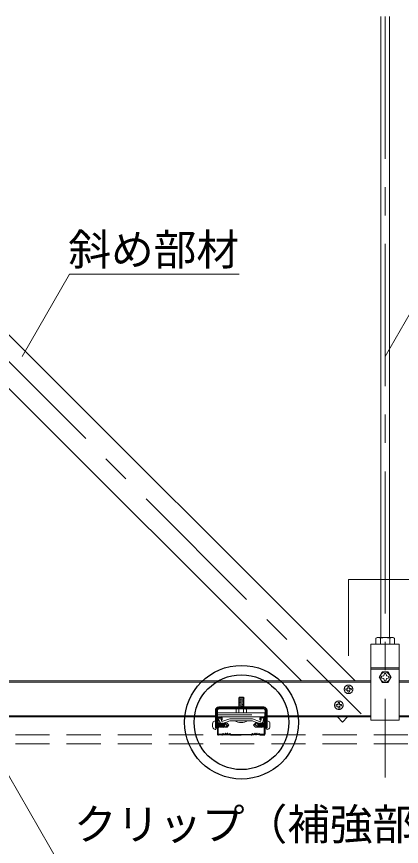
# Model space of a CAD drawing. Units: millimetres on the paper, enlarged 40 times, with parts at other scales. Extents: x -7800 to 7800, y -5578 to 5491.
# Drawn here: x 5168 to 5710, y 3282 to 4450 of the extents above; entities that cross this region are included whole.
import ezdxf
from ezdxf.enums import TextEntityAlignment as Align

# ---------------------------------------------------------------- set-up
doc = ezdxf.new("R2010")
doc.units = ezdxf.units.MM
doc.header["$LTSCALE"] = 40
doc.linetypes.add('CHAIN1', pattern=[8, 5, -1, 1, -1])
doc.linetypes.add('DASHED1', pattern=[1.8, 1.2, -0.6])
for name, color, linetype, lineweight in [('4-0_中心線', 4, 'CHAIN1', 9), ('4-1_吊り材', 7, 'Continuous', 18), ('4-2_野縁受け', 3, 'Continuous', 18), ('4-3_野縁', 2, 'Continuous', 25), ('4-4_斜め部材', 4, 'Continuous', 9), ('4-5_寸法', 4, 'Continuous', 9), ('4-6_文字', 7, 'Continuous', 18), ('4-7_金具', 6, 'Continuous', 35), ('4-A_クリップ', 7, 'Continuous', 18), ('4-B_ビス', 3, 'Continuous', 18), ('4-C_パネル', 7, 'DASHED1', 18)]:
    doc.layers.add(name, color=color, linetype=linetype, lineweight=lineweight)
doc.styles.add('ＭＳ ゴシック', font='')
doc.styles.get('ＭＳ ゴシック').set_extended_font_data('MS Gothic')

msp = doc.modelspace()

# ---------------------------------------------------------------- linework, layer by layer
at = {"layer": '4-0_中心線'}
for p, q in [((4671.68, 4450.35), (5653, 3469.03)), ((5686.77, 4450.35), (5686.77, 3379.29))]:
    msp.add_line(p, q, dxfattribs=at)
at = {"layer": '4-1_吊り材'}
for p, q in [((5680.77, 3576.35), (5680.77, 4450.35)), ((5692.77, 4450.35), (5692.77, 3576.35)), ((5675.45, 3576.35), (5673.7, 3575.34)), ((5673.7, 3567.02), (5673.7, 3575.34)), ((5675.45, 3576.35), (5698.09, 3576.35)), ((5680.24, 3567.02), (5680.24, 3575.34)), ((5693.3, 3567.02), (5693.3, 3575.34)), ((5698.09, 3576.35), (5699.84, 3575.34)), ((5699.84, 3567.02), (5699.84, 3575.34)), ((5666.77, 3460.35), (5666.77, 3567.02)), ((5673.7, 3567.02), (5699.84, 3567.02)), ((5666.77, 3533.95), (5706.77, 3533.95)), ((5666.77, 3532.11), (5706.77, 3532.11)), ((5706.77, 3460.35), (5666.77, 3460.35))]:
    msp.add_line(p, q, dxfattribs=at)
msp.add_lwpolyline([(5666.77, 3567.02), (5706.77, 3567.02), (5706.77, 3460.35)], dxfattribs=at)
for centre, radius, start, end in [((5677.97, 3567.32), 9.08, 96.34294, 118.04132), ((5676.75, 3569.85), 6.51, 57.57118, 88.04459), ((5686.77, 3554.73), 21.62, 72.41205, 107.58797), ((5696.79, 3569.85), 6.51, 91.95543, 122.42883), ((5695.57, 3567.32), 9.08, 61.95869, 83.65707)]:
    msp.add_arc(centre, radius, start, end, dxfattribs=at)
at = {"layer": '4-2_野縁受け'}
for p, q in [((4506.77, 3515.28), (5666.77, 3515.28)), ((5666.77, 3513.68), (4506.77, 3513.68)), ((5706.77, 3515.28), (6866.77, 3515.28)), ((6866.77, 3513.68), (5706.77, 3513.68)), ((5448.44, 3466.22), (5116.44, 3466.22)), ((5116.44, 3464.62), (5448.44, 3464.62)), ((5451.1, 3466.22), (5450.57, 3466.22)), ((5450.57, 3464.62), (5451.1, 3464.62)), ((5518.3, 3466.22), (5517.77, 3466.22)), ((5517.77, 3464.62), (5518.3, 3464.62)), ((5666.77, 3466.22), (5520.44, 3466.22)), ((5520.44, 3464.62), (5666.77, 3464.62)), ((5852.44, 3466.22), (5706.77, 3466.22)), ((5706.77, 3464.62), (5852.44, 3464.62))]:
    msp.add_line(p, q, dxfattribs=at)
at = {"layer": '4-3_野縁'}
for p, q in [((5451.1, 3463.28), (5451.1, 3440.68)), ((5451.77, 3440.62), (5451.77, 3463.28)), ((5452.44, 3464.62), (5456.44, 3464.62)), ((5456.44, 3463.95), (5452.44, 3463.95)), ((5457.1, 3463.28), (5457.1, 3460.62)), ((5511.77, 3463.28), (5511.77, 3460.62)), ((5512.44, 3464.62), (5516.44, 3464.62)), ((5516.44, 3463.95), (5512.44, 3463.95)), ((5517.1, 3440.62), (5517.1, 3463.28)), ((5517.77, 3463.28), (5517.77, 3440.68)), ((5452.44, 3439.95), (5457.23, 3439.95)), ((5457.23, 3439.95), (5452.44, 3439.95)), ((5457.23, 3439.28), (5452.44, 3439.28)), ((5457.23, 3439.28), (5452.44, 3439.28)), ((5457.7, 3440.15), (5458.64, 3441.09)), ((5458.64, 3441.09), (5457.7, 3440.15)), ((5459.11, 3440.62), (5458.17, 3439.67)), ((5459.11, 3440.62), (5458.17, 3439.67)), ((5468.44, 3440.62), (5469.39, 3439.67)), ((5468.92, 3441.09), (5469.86, 3440.15)), ((5470.31, 3439.28), (5484.43, 3439.28)), ((5470.33, 3439.95), (5498.56, 3439.95)), ((5498.54, 3439.28), (5484.43, 3439.28)), ((5499.97, 3441.09), (5499.03, 3440.15)), ((5500.45, 3440.62), (5499.5, 3439.67)), ((5509.78, 3440.62), (5510.72, 3439.67)), ((5509.78, 3440.62), (5510.72, 3439.67)), ((5511.19, 3440.15), (5510.25, 3441.09)), ((5510.25, 3441.09), (5511.19, 3440.15)), ((5516.44, 3439.95), (5511.66, 3439.95)), ((5511.66, 3439.95), (5516.45, 3439.95)), ((5511.66, 3439.28), (5516.45, 3439.28)), ((5511.66, 3439.28), (5516.45, 3439.28))]:
    msp.add_line(p, q, dxfattribs=at)
for points in [[(5457.1, 3460.62), (5457.77, 3460.62), (5457.77, 3463.28)], [(5511.77, 3460.62), (5511.1, 3460.62), (5511.1, 3463.28)]]:
    msp.add_lwpolyline(points, dxfattribs=at)
for centre, radius, start, end in [((5452.44, 3463.28), 1.33, 90.00299, 180.00299), ((5452.44, 3463.28), 0.667, 90, 180), ((5456.44, 3463.28), 1.33, 0.00299, 90.00299), ((5456.44, 3463.28), 0.667, 0.00699, 90), ((5512.44, 3463.28), 1.33, 89.99699, 179.99699), ((5512.44, 3463.28), 0.667, 90, 180), ((5516.44, 3463.28), 1.33, 359.99699, 89.99699), ((5516.44, 3463.28), 0.667, 0, 90), ((5452.43, 3440.62), 1.33, 177.476, 270), ((5452.43, 3440.62), 1.33, 177.476, 270), ((5452.44, 3440.62), 0.667, 180, 270), ((5457.23, 3440.62), 0.667, 269.99998, 314.99998), ((5457.23, 3440.62), 0.667, 270, 314.99998), ((5457.23, 3440.62), 1.33, 270, 314.99998), ((5457.23, 3440.62), 1.33, 270, 315), ((5459.11, 3440.62), 0.667, 46.39717, 135), ((5460.78, 3442.37), 2.42, 226.39717, 313.60281), ((5460.78, 3442.37), 1.75, 226.39717, 313.60281), ((5462.44, 3440.62), 0.667, 36.86989, 133.60281), ((5463.78, 3441.62), 1.67, 216.86989, 323.1301), ((5463.78, 3441.62), 1, 216.86989, 323.1301), ((5465.11, 3440.62), 0.667, 36.86989, 143.1301), ((5465.11, 3440.62), 0.667, 46.39717, 143.1301), ((5466.78, 3442.37), 2.42, 226.39717, 313.60281), ((5466.78, 3442.37), 1.75, 226.39717, 313.60281), ((5468.44, 3440.62), 0.667, 44.99998, 133.60281), ((5470.33, 3440.62), 1.33, 225, 270), ((5470.33, 3440.62), 0.667, 225, 270), ((5498.56, 3440.62), 0.667, 270, 315), ((5498.56, 3440.62), 1.33, 270, 315), ((5500.45, 3440.62), 0.667, 46.39719, 135.00002), ((5502.11, 3442.37), 2.42, 226.39719, 313.60283), ((5502.11, 3442.37), 1.75, 226.39719, 313.60283), ((5503.78, 3440.62), 0.667, 36.8699, 143.13011), ((5503.78, 3440.62), 0.667, 36.8699, 133.60283), ((5505.11, 3441.62), 1.67, 216.8699, 323.13011), ((5505.11, 3441.62), 1, 216.8699, 323.13011), ((5506.45, 3440.62), 0.667, 46.39719, 143.13011), ((5508.11, 3442.37), 2.42, 226.39719, 313.60283), ((5508.11, 3442.37), 1.75, 226.39719, 313.60283), ((5509.78, 3440.62), 0.667, 45, 133.60283), ((5511.66, 3440.62), 1.33, 225.00002, 270), ((5511.66, 3440.62), 1.33, 225, 270), ((5511.66, 3440.62), 0.667, 225, 270), ((5511.66, 3440.62), 0.667, 225.00002, 270), ((5516.44, 3440.62), 1.33, 269.99997, 2.524), ((5516.44, 3440.62), 1.33, 270, 2.524), ((5516.44, 3440.62), 0.667, 270, 0)]:
    msp.add_arc(centre, radius, start, end, dxfattribs=at)
at = {"layer": '4-4_斜め部材'}
for p, q in [((4633.97, 4450.35), (5569.03, 3515.28)), ((4709.39, 4450.35), (5644.46, 3515.28))]:
    msp.add_line(p, q, dxfattribs=at)
msp.add_lwpolyline([(5619.7, 3464.62), (5626.8, 3457.51), (5633.9, 3464.62)], dxfattribs=at)
at = {"layer": '4-5_寸法'}
for p, q in [((5635.32, 3658.13), (5686.77, 3658.13)), ((5635.32, 3658.13), (5635.32, 3550.71)), ((5686.77, 3658.13), (5738.22, 3658.13))]:
    msp.add_line(p, q, dxfattribs=at)
at = {"layer": '4-6_文字'}
for p, q in [((5243.04, 4087.67), (5176.38, 3972.2)), ((5243.04, 4087.67), (5481.26, 4087.67)), ((5753.43, 4087.67), (5686.76, 3972.2)), ((5115.98, 3453.49), (5253.11, 3215.99))]:
    msp.add_line(p, q, dxfattribs=at)
at = {"layer": '4-6_文字', "color": 2, "lineweight": 25}
for radius in [80, 66.67]:
    msp.add_circle((5484.77, 3457.24), radius, dxfattribs=at)
at = {"layer": '4-7_金具'}
for p, q in [((5448.44, 3474.22), (5448.44, 3449.15)), ((5450.57, 3469.82), (5448.44, 3469.82)), ((5450.57, 3474.22), (5450.57, 3449.15)), ((5516.17, 3478.48), (5452.7, 3478.48)), ((5516.17, 3476.35), (5452.7, 3476.35)), ((5518.3, 3474.22), (5518.3, 3449.15)), ((5520.44, 3469.82), (5518.3, 3469.82)), ((5520.44, 3474.22), (5520.44, 3449.15)), ((5450.57, 3463.15), (5448.44, 3463.15)), ((5520.44, 3463.15), (5518.3, 3463.15)), ((5450.57, 3449.15), (5448.44, 3449.15)), ((5520.44, 3449.15), (5518.3, 3449.15))]:
    msp.add_line(p, q, dxfattribs=at)
for centre, radius, start, end in [((5452.7, 3474.22), 4.27, 90, 180), ((5452.7, 3474.22), 2.13, 90, 180), ((5516.17, 3474.22), 4.27, 0, 90), ((5516.17, 3474.22), 2.13, 0, 90)]:
    msp.add_arc(centre, radius, start, end, dxfattribs=at)
at = {"layer": '4-A_クリップ'}
for p, q in [((5451.1, 3470.35), (5517.77, 3470.35)), ((5451.1, 3470.35), (5451.1, 3464.62)), ((5517.77, 3464.62), (5517.77, 3470.35)), ((5451.1, 3464.62), (5517.77, 3464.62)), ((5455.38, 3463.3), (5452.5, 3462.25)), ((5454.09, 3457.87), (5452.5, 3462.25)), ((5454.36, 3457.12), (5452.5, 3462.25)), ((5455.06, 3464.64), (5453.06, 3464.64)), ((5457.29, 3458.04), (5455.38, 3463.3)), ((5468.45, 3462.1), (5457.29, 3458.04)), ((5458.32, 3455.3), (5468.58, 3459.03)), ((5468.45, 3462.1), (5484.44, 3462.1)), ((5469.48, 3459.03), (5468.58, 3459.03)), ((5475.1, 3459.03), (5469.48, 3459.03)), ((5500.43, 3462.1), (5484.44, 3462.1)), ((5500.43, 3462.1), (5484.44, 3462.1)), ((5500.43, 3462.1), (5484.44, 3462.1)), ((5484.44, 3459.03), (5496.63, 3459.03)), ((5484.44, 3459.03), (5497.41, 3459.03)), ((5484.44, 3459.03), (5499.39, 3459.03)), ((5497.09, 3459.03), (5499.39, 3459.03)), ((5497.74, 3459.03), (5500.29, 3459.03)), ((5504.62, 3457.46), (5500.29, 3459.03)), ((5500.43, 3462.1), (5510.29, 3458.5)), ((5510.55, 3455.3), (5503.63, 3457.82)), ((5509.9, 3458.65), (5511.58, 3458.04)), ((5514.58, 3457.38), (5515.99, 3462.65))]:
    msp.add_line(p, q, dxfattribs=at)
at = {"layer": '4-A_クリップ', "linetype": 'DASHED1'}
msp.add_line((5451.1, 3467.68), (5517.77, 3467.68), dxfattribs=at)
at = {"layer": '4-A_クリップ', "color": 4, "lineweight": 9}
msp.add_line((5498.52, 3459.03), (5496.28, 3459.03), dxfattribs=at)
at = {"layer": '4-A_クリップ'}
for points in [[(5457.29, 3458.04), (5455.38, 3463.3), (5452.5, 3462.25)], [(5511.58, 3458.04), (5513.03, 3463.44), (5515.99, 3462.65)]]:
    msp.add_lwpolyline(points, dxfattribs=at)
for centre, start, end in [((5457.25, 3458.17), 200, 300), ((5511.61, 3458.17), 245, 345)]:
    msp.add_arc(centre, 3.07, start, end, dxfattribs=at)
at = {"layer": '4-B_ビス'}
for p, q in [((5678.3, 3520.62), (5682.54, 3527.95)), ((5682.54, 3527.95), (5691, 3527.95)), ((5691, 3527.95), (5695.24, 3520.62)), ((5682.54, 3513.28), (5678.3, 3520.62)), ((5684.77, 3522.62), (5682.38, 3521.89)), ((5684.77, 3518.62), (5682.38, 3519.34)), ((5684.77, 3522.62), (5685.49, 3525)), ((5684.77, 3518.62), (5685.49, 3516.23)), ((5688.77, 3522.62), (5688.05, 3525)), ((5688.77, 3518.62), (5688.05, 3516.23)), ((5688.77, 3522.62), (5691.16, 3521.89)), ((5688.77, 3518.62), (5691.16, 3519.34)), ((5695.24, 3520.62), (5691, 3513.28)), ((5691, 3513.28), (5682.54, 3513.28)), ((5488.44, 3492.15), (5480.44, 3491.03)), ((5481.44, 3478.48), (5481.44, 3492.36)), ((5481.44, 3492.36), (5487.44, 3492.36)), ((5488.44, 3492.15), (5487.44, 3492.36)), ((5487.44, 3478.48), (5487.44, 3492.33)), ((5480.44, 3491.03), (5481.44, 3490.5)), ((5488.44, 3490.82), (5480.44, 3489.7)), ((5480.44, 3489.7), (5481.44, 3489.17)), ((5488.44, 3490.82), (5487.44, 3491.35)), ((5488.44, 3489.49), (5487.44, 3490.01)), ((5488.44, 3488.15), (5487.44, 3488.68)), ((5488.44, 3486.82), (5487.44, 3487.35)), ((5488.44, 3485.49), (5487.44, 3486.01)), ((5488.44, 3484.15), (5487.44, 3484.68)), ((5488.44, 3482.82), (5487.44, 3483.35)), ((5488.44, 3481.49), (5487.44, 3482.01)), ((5488.44, 3480.15), (5487.44, 3480.68)), ((5477.1, 3475.02), (5477.1, 3470.35)), ((5477.1, 3470.35), (5491.77, 3470.35)), ((5477.99, 3476.13), (5477.37, 3475.82)), ((5477.99, 3476.13), (5477.37, 3475.82)), ((5478.44, 3476.35), (5490.44, 3476.35)), ((5478.91, 3476.23), (5481.1, 3475.68)), ((5478.91, 3476.23), (5481.1, 3475.68)), ((5481.1, 3475.68), (5481.1, 3475.66)), ((5481.1, 3475.66), (5481.1, 3470.35)), ((5488.44, 3478.82), (5486.02, 3478.48)), ((5487.4, 3475.83), (5487.77, 3475.69)), ((5488.44, 3478.82), (5487.44, 3479.35)), ((5489.96, 3476.23), (5487.77, 3475.69)), ((5489.96, 3476.23), (5487.77, 3475.69)), ((5490.87, 3476.13), (5491.49, 3475.83)), ((5490.87, 3476.13), (5491.49, 3475.83)), ((5491.77, 3475.02), (5491.77, 3470.35)), ((5447.77, 3459.14), (5448.44, 3459.14)), ((5448.44, 3459.14), (5448.44, 3447.14)), ((5493.77, 3459.03), (5475.1, 3459.03)), ((5521.1, 3459.14), (5520.44, 3459.14)), ((5520.44, 3447.14), (5520.44, 3459.14)), ((5447.77, 3447.14), (5448.44, 3447.14)), ((5448.45, 3450.65), (5448.4, 3450.65)), ((5448.45, 3455.65), (5448.44, 3455.65)), ((5451.1, 3455.66), (5450.57, 3455.66)), ((5451.1, 3450.66), (5450.57, 3450.66)), ((5451.96, 3456.5), (5451.77, 3456.04)), ((5451.77, 3454.88), (5452.36, 3451.9)), ((5452.63, 3450.65), (5451.77, 3450.65)), ((5451.96, 3456.5), (5452.36, 3454.45)), ((5451.96, 3456.5), (5452.36, 3455.99)), ((5452.38, 3451.89), (5452.63, 3450.65)), ((5452.39, 3455.97), (5452.66, 3455.64)), ((5453.66, 3455.64), (5452.39, 3455.64)), ((5452.39, 3454.43), (5453.31, 3449.81)), ((5452.64, 3450.64), (5453.31, 3449.81)), ((5452.66, 3455.64), (5453.66, 3450.64)), ((5453.66, 3450.64), (5453.31, 3449.81)), ((5454, 3456.47), (5453.66, 3455.64)), ((5453.66, 3455.64), (5454.66, 3450.64)), ((5454.66, 3450.64), (5453.66, 3450.64)), ((5454, 3456.47), (5455.33, 3449.81)), ((5454, 3456.47), (5454.67, 3455.64)), ((5454.66, 3450.64), (5455.33, 3449.81)), ((5455.67, 3455.64), (5454.67, 3455.64)), ((5454.67, 3455.64), (5455.67, 3450.64)), ((5455.67, 3450.64), (5455.33, 3449.81)), ((5456.02, 3456.47), (5455.67, 3455.64)), ((5455.67, 3455.64), (5456.67, 3450.64)), ((5456.67, 3450.64), (5455.67, 3450.64)), ((5456.02, 3456.47), (5457.35, 3449.81)), ((5456.02, 3456.47), (5456.69, 3455.64)), ((5456.67, 3450.64), (5457.35, 3449.81)), ((5457.69, 3455.64), (5456.69, 3455.64)), ((5456.69, 3455.64), (5457.69, 3450.64)), ((5457.69, 3450.64), (5457.35, 3449.81)), ((5458.04, 3456.47), (5457.69, 3455.64)), ((5457.69, 3455.64), (5458.69, 3450.64)), ((5458.69, 3450.64), (5457.69, 3450.64)), ((5458.04, 3456.47), (5459.37, 3449.81)), ((5458.04, 3456.47), (5458.71, 3455.64)), ((5458.69, 3450.64), (5459.37, 3449.81)), ((5459.71, 3455.64), (5458.71, 3455.64)), ((5458.71, 3455.64), (5459.71, 3450.64)), ((5459.71, 3450.64), (5459.37, 3449.81)), ((5460.06, 3456.47), (5459.71, 3455.64)), ((5459.71, 3455.64), (5460.71, 3450.64)), ((5460.71, 3450.64), (5459.71, 3450.64)), ((5460.06, 3456.47), (5461.39, 3449.81)), ((5460.06, 3456.47), (5460.73, 3455.64)), ((5460.6, 3455.81), (5464.4, 3455.81)), ((5460.71, 3450.64), (5461.39, 3449.81)), ((5460.73, 3455.64), (5465.97, 3452.04)), ((5460.73, 3455.64), (5461.73, 3450.64)), ((5461.73, 3450.64), (5461.39, 3449.81)), ((5464.4, 3450.47), (5461.67, 3450.47)), ((5464.4, 3455.81), (5467.07, 3453.14)), ((5467.07, 3453.14), (5464.4, 3450.47)), ((5501.8, 3453.14), (5504.47, 3455.81)), ((5504.47, 3450.47), (5501.8, 3453.14)), ((5508.14, 3450.64), (5502.91, 3454.24)), ((5504.47, 3455.81), (5507.21, 3455.81)), ((5508.27, 3450.47), (5504.47, 3450.47)), ((5507.14, 3455.64), (5507.48, 3456.47)), ((5508.14, 3450.64), (5507.14, 3455.64)), ((5508.16, 3455.64), (5507.48, 3456.47)), ((5508.81, 3449.81), (5507.48, 3456.47)), ((5508.81, 3449.81), (5508.14, 3450.64)), ((5508.16, 3455.64), (5509.16, 3455.64)), ((5509.16, 3450.64), (5508.16, 3455.64)), ((5508.81, 3449.81), (5509.16, 3450.64)), ((5509.16, 3455.64), (5509.5, 3456.47)), ((5510.16, 3450.64), (5509.16, 3455.64)), ((5509.16, 3450.64), (5510.16, 3450.64)), ((5510.18, 3455.64), (5509.5, 3456.47)), ((5510.83, 3449.81), (5509.5, 3456.47)), ((5510.83, 3449.81), (5510.16, 3450.64)), ((5510.18, 3455.64), (5511.18, 3455.64)), ((5511.18, 3450.64), (5510.18, 3455.64)), ((5510.83, 3449.81), (5511.18, 3450.64)), ((5511.18, 3455.64), (5511.52, 3456.47)), ((5512.18, 3450.64), (5511.18, 3455.64)), ((5511.18, 3450.64), (5512.18, 3450.64)), ((5512.2, 3455.64), (5511.52, 3456.47)), ((5512.85, 3449.81), (5511.52, 3456.47)), ((5512.85, 3449.81), (5512.18, 3450.64)), ((5512.2, 3455.64), (5513.2, 3455.64)), ((5513.2, 3450.64), (5512.2, 3455.64)), ((5512.85, 3449.81), (5513.2, 3450.64)), ((5513.2, 3455.64), (5513.54, 3456.47)), ((5514.2, 3450.64), (5513.2, 3455.64)), ((5513.2, 3450.64), (5514.2, 3450.64)), ((5514.22, 3455.64), (5513.54, 3456.47)), ((5514.87, 3449.81), (5513.54, 3456.47)), ((5514.87, 3449.81), (5514.2, 3450.64)), ((5514.22, 3455.64), (5515.22, 3455.64)), ((5515.22, 3450.64), (5514.22, 3455.64)), ((5514.87, 3449.81), (5515.22, 3450.64)), ((5515.22, 3455.64), (5515.56, 3456.47)), ((5516.22, 3450.64), (5515.22, 3455.64)), ((5515.22, 3450.64), (5516.22, 3450.64)), ((5516.24, 3455.64), (5515.56, 3456.47)), ((5516.48, 3451.85), (5515.56, 3456.47)), ((5516.48, 3450.31), (5516.22, 3450.64)), ((5516.24, 3455.63), (5517.1, 3455.63)), ((5516.49, 3454.4), (5516.24, 3455.63)), ((5517.1, 3451.4), (5516.51, 3454.38)), ((5516.92, 3449.78), (5516.51, 3451.83)), ((5516.92, 3449.78), (5516.51, 3450.29)), ((5516.92, 3449.78), (5517.1, 3450.24)), ((5517.77, 3455.62), (5518.3, 3455.62)), ((5517.77, 3450.62), (5518.3, 3450.62)), ((5520.42, 3455.63), (5520.47, 3455.63)), ((5520.42, 3450.63), (5520.43, 3450.63)), ((5521.1, 3447.14), (5520.44, 3447.14))]:
    msp.add_line(p, q, dxfattribs=at)
at = {"layer": '4-B_ビス', "linetype": 'DASHED1'}
for p, q in [((5631.3, 3503.68), (5631.32, 3503.35)), ((5631.93, 3504.38), (5633.6, 3504.47)), ((5634.14, 3506.83), (5634.23, 3505.17)), ((5634.77, 3507.53), (5635.11, 3507.55)), ((5635.44, 3507.57), (5635.11, 3507.55)), ((5636.14, 3506.94), (5636.23, 3505.27)), ((5638.59, 3504.73), (5636.93, 3504.64)), ((5639.29, 3504.1), (5639.31, 3503.77)), ((5639.33, 3503.43), (5639.31, 3503.77)), ((5631.34, 3503.01), (5631.32, 3503.35)), ((5632.04, 3502.38), (5633.7, 3502.47)), ((5634.49, 3500.17), (5634.4, 3501.84)), ((5635.19, 3499.54), (5635.53, 3499.56)), ((5635.86, 3499.58), (5635.53, 3499.56)), ((5636.49, 3500.28), (5636.4, 3501.94)), ((5638.7, 3502.73), (5637.03, 3502.64)), ((5617.71, 3481.27), (5617.73, 3480.94)), ((5617.75, 3480.61), (5617.73, 3480.94)), ((5618.34, 3481.97), (5620.01, 3482.06)), ((5620.55, 3484.42), (5620.64, 3482.76)), ((5621.18, 3485.13), (5621.51, 3485.14)), ((5621.85, 3485.16), (5621.51, 3485.14)), ((5622.55, 3484.53), (5622.63, 3482.87)), ((5625, 3482.32), (5623.33, 3482.23)), ((5625.1, 3480.32), (5623.44, 3480.24)), ((5625.7, 3481.69), (5625.72, 3481.36)), ((5625.73, 3481.03), (5625.72, 3481.36)), ((5618.45, 3479.98), (5620.11, 3480.06)), ((5620.9, 3477.77), (5620.81, 3479.43)), ((5621.6, 3477.14), (5621.93, 3477.15)), ((5622.26, 3477.17), (5621.93, 3477.15)), ((5622.9, 3477.87), (5622.81, 3479.54))]:
    msp.add_line(p, q, dxfattribs=at)
at = {"layer": '4-B_ビス'}
for points in [[(5488.44, 3489.49), (5480.44, 3488.36), (5481.44, 3487.84)], [(5488.44, 3488.15), (5480.44, 3487.03), (5481.44, 3486.5)], [(5488.44, 3486.82), (5480.44, 3485.7), (5481.44, 3485.17)], [(5488.44, 3485.49), (5480.44, 3484.36), (5481.44, 3483.84)], [(5488.44, 3484.15), (5480.44, 3483.03), (5481.44, 3482.5)], [(5488.44, 3482.82), (5480.44, 3481.7), (5481.44, 3481.17)], [(5488.44, 3481.49), (5480.44, 3480.36), (5481.44, 3479.84)], [(5488.44, 3480.15), (5480.44, 3479.03), (5481.44, 3478.5)], [(5487.4, 3475.83), (5487.77, 3475.69), (5487.77, 3470.35)]]:
    msp.add_lwpolyline(points, dxfattribs=at)
msp.add_circle((5686.77, 3520.62), 6.98, dxfattribs=at)
at = {"layer": '4-B_ビス', "linetype": 'DASHED1'}
for centre in [(5635.32, 3503.56), (5621.72, 3481.15)]:
    msp.add_circle(centre, 6, dxfattribs=at)
at = {"layer": '4-B_ビス'}
for centre, radius, start, end in [((5682.77, 3520.62), 1.33, 106.87448, 253.1255), ((5686.77, 3524.62), 1.33, 16.87448, 163.1255), ((5686.77, 3516.62), 1.33, 196.87448, 343.1255), ((5690.77, 3520.62), 1.33, 286.87448, 73.1255), ((5478.44, 3475.02), 1.33, 90, 180), ((5478.59, 3474.94), 1.33, 75.94201, 116.60205), ((5478.59, 3474.94), 1.33, 75.94201, 116.60205), ((5484.44, 3467.68), 8.67, 70.01815, 112.61985), ((5484.44, 3467.68), 8.67, 70.01815, 112.61985), ((5490.28, 3474.94), 1.33, 63.73468, 103.86023), ((5490.28, 3474.94), 1.33, 63.73468, 103.86023), ((5490.44, 3475.02), 1.33, 0, 90), ((5447.77, 3455.72), 3.42, 90.00122, 166.10516), ((5484.44, 3477.7), 20.87, 243.43494, 296.56505), ((5521.1, 3455.72), 3.42, 13.89604, 90), ((5458.2, 3453.14), 14.17, 166.10516, 180.00122), ((5458.2, 3453.14), 14.17, 180.0012, 193.89726), ((5447.77, 3450.56), 3.42, 193.89726, 270.00122), ((5465.97, 3452.04), 2.21, 145.44877, 225.00122), ((5502.91, 3454.24), 2.21, 325.44756, 45), ((5521.1, 3450.56), 3.42, 270, 346.10394), ((5510.67, 3453.14), 14.17, 359.99998, 13.89604), ((5510.67, 3453.14), 14.17, 346.10394, 0)]:
    msp.add_arc(centre, radius, start, end, dxfattribs=at)
at = {"layer": '4-B_ビス', "linetype": 'DASHED1'}
for centre, start, end in [((5631.97, 3503.71), 93, 183), ((5633.56, 3505.13), 273, 3), ((5634.81, 3506.87), 93, 183), ((5635.47, 3506.9), 3, 93), ((5636.89, 3505.31), 183, 273), ((5638.63, 3504.06), 3, 93), ((5632, 3503.05), 183, 273), ((5633.74, 3501.8), 3, 93), ((5635.16, 3500.21), 183, 273), ((5635.82, 3500.24), 273, 3), ((5637.07, 3501.98), 93, 183), ((5638.66, 3503.4), 273, 3), ((5618.38, 3481.31), 93, 183), ((5618.41, 3480.64), 183, 273), ((5619.97, 3482.73), 273, 3), ((5621.22, 3484.46), 93, 183), ((5621.88, 3484.49), 3, 93), ((5623.3, 3482.9), 183, 273), ((5625.03, 3481.66), 3, 93), ((5625.07, 3480.99), 273, 3), ((5620.15, 3479.4), 3, 93), ((5621.56, 3477.8), 183, 273), ((5622.23, 3477.84), 273, 3), ((5623.47, 3479.57), 93, 183)]:
    msp.add_arc(centre, 0.667, start, end, dxfattribs=at)
at = {"layer": '4-C_パネル'}
for p, q in [((4086.77, 3439.28), (7331.08, 3439.28)), ((4086.77, 3426.62), (7331.08, 3426.62))]:
    msp.add_line(p, q, dxfattribs=at)

# ---------------------------------------------------------------- texts
at = {"layer": '4-6_文字', "style": 'ＭＳ ゴシック'}
for s, p in [('斜め部材', (5241.26, 4087.23)), ('クリップ（補強部）', (5249.11, 3278.47))]:
    msp.add_text(s, height=43.99, dxfattribs=at).set_placement(p, align=Align.BOTTOM_LEFT)

doc.saveas('drawing.dxf')
